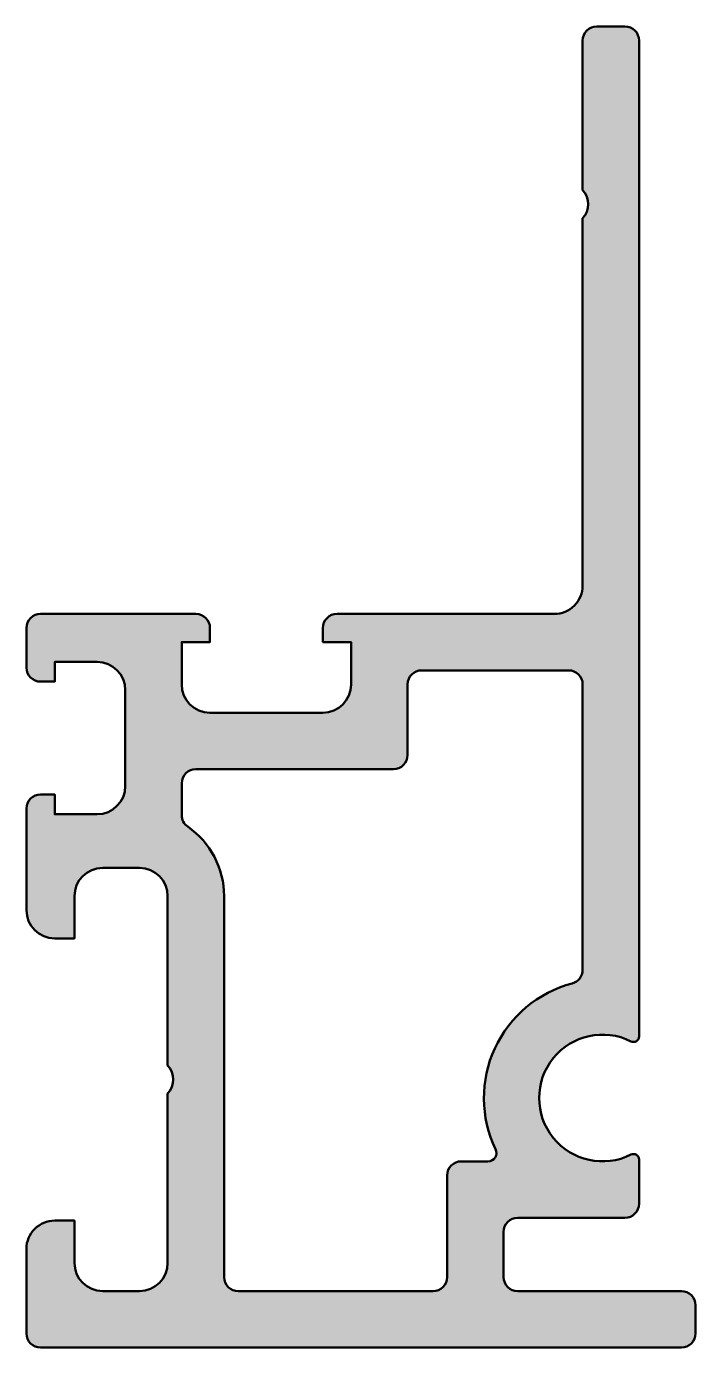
# Model space of a CAD drawing. Extents: x -16.7 to 7, y 8 to 54.8.
import ezdxf

# ---------------------------------------------------------------- set-up
doc = ezdxf.new("R2010")
doc.units = 0
doc.layers.add('0S-Plastic contour', color=254, linetype='Continuous', lineweight=50)
doc.layers.add('0S-Plastic hatch', color=253, linetype='Continuous', lineweight=25)

# ---------------------------------------------------------------- blocks, each defined once
blk = doc.blocks.new('246232__8CC57D12_EDC7_4D03_8583_0DC18337116E_')
at = {"layer": '0S-Plastic hatch'}
h = blk.add_hatch(color=256, dxfattribs=at)
edge = h.paths.add_edge_path()
edge.add_arc((-16.20033298408035, 33.50001848283805), 0.5000000000000285, 89.99999999999675, 180)
edge.add_line((-16.70033298408038, 33.50001848283805), (-16.70033298408029, 32.10014054122835))
edge.add_arc((-16.20033298408025, 32.10014054122841), 0.5000000000000427, 180, 270)
edge.add_line((-16.20033298408025, 31.60014054122836), (-15.70044953497491, 31.60014054122703))
edge.add_line((-15.70044953497491, 31.60014054122703), (-15.7004495349745, 32.3002015763841))
edge.add_line((-15.7004495349745, 32.3002015763841), (-14.20044953497508, 32.3002015763841))
edge.add_ellipse((-14.20050727495543, 31.30014383806507), major_axis=(-1.000057739985892, 0), ratio=1, start_angle=179.9998111152432, end_angle=269.9966919338224, ccw=False)
edge.add_line((-13.20044953497498, 31.30014054121381), (-13.20044953497505, 27.90014054122795))
edge.add_ellipse((-14.20050095197626, 27.90025395216856), major_axis=(-1.000051423431894, 0), ratio=1, start_angle=90.00294582567938, end_angle=179.9935023658846, ccw=False)
edge.add_line((-14.20044953497508, 26.90020253005846), (-15.70049225845003, 26.90020253005849))
edge.add_line((-15.70049225845003, 26.90020253005849), (-15.70044953497522, 27.60014054122701))
edge.add_line((-15.70044953497522, 27.60014054122701), (-16.20050523851728, 27.6001405412288))
edge.add_arc((-16.20048863403184, 27.10012393745662), 0.5000166040478828, 90.00190267068946, 180.0043708601412)
edge.add_line((-16.70050523662479, 27.10008579324115), (-16.70033298408032, 23.50146832029552))
edge.add_arc((-15.69958646295434, 23.50076497273669), 1.000746768290333, 179.9597312214785, 269.9572630324463)
edge.add_line((-15.70033292069631, 22.50001848283808), (-15.00038181220518, 22.5000184828381))
edge.add_line((-15.00038181220518, 22.5000184828381), (-15.00038181220524, 24.00020158830674))
edge.add_ellipse((-14.00038181220522, 24.0002015883068), major_axis=(-1.000000000000019, 0), ratio=1, start_angle=270.0000000000044, end_angle=360, ccw=False)
edge.add_line((-14.00038181220529, 25.00020158830682), (-12.70037876044737, 25.0002015883068))
edge.add_ellipse((-12.70037876044737, 24.0002015883068), major_axis=(-1.000000000000007, 0), ratio=1, start_angle=180, end_angle=269.9999999999996, ccw=False)
edge.add_line((-11.70037876044736, 24.0002015883068), (-11.70037876044741, 18.00001848283808))
edge.add_ellipse((-12.2254272399854, 17.50001848283808), major_axis=(-0.725035106643224, 0), ratio=1, start_angle=136.3998231565937, end_angle=223.6001768434064, ccw=False)
edge.add_line((-11.70037876044741, 17.00001848283808), (-11.70037876044744, 11.00001848283809))
edge.add_ellipse((-12.70043908565032, 11.00007880804096), major_axis=(-1.000060327022336, 0), ratio=1, start_angle=90.00345617102488, end_angle=179.9965438290539, ccw=False)
edge.add_line((-12.70037876044744, 10.00001848283808), (-14.00038181220525, 10.00001848283806))
edge.add_ellipse((-14.00034997404768, 11.00005032099553), major_axis=(-1.000031838664284, 0), ratio=1, start_angle=0.0018241338996745071, end_angle=89.9981758660216, ccw=False)
edge.add_line((-15.00038181220515, 11.00001848283934), (-15.00038181220515, 12.50001848283808))
edge.add_line((-15.00038181220515, 12.50001848283808), (-15.70037876044734, 12.50001848283803))
edge.add_arc((-15.70047540897803, 11.50016090226394), 0.9998575852452265, 89.99446165834516, 180.0081611943354)
edge.add_line((-16.70033298408016, 11.50001848283789), (-16.70033298408035, 8.500016922828925))
edge.add_arc((-16.20033298408028, 8.500016922829072), 0.5000000000000675, 180, 269.9998212358638)
edge.add_line((-16.20033454409166, 8.000016922831438), (6.499834256261731, 7.999945161096979))
edge.add_arc((6.499835816273184, 8.499945161094505), 0.4999999999999592, 269.9998212358555, 360)
edge.add_line((6.999835816273143, 8.499945161094505), (6.999835816273484, 9.499940556211547))
edge.add_arc((6.499835816273342, 9.499940556211405), 0.5000000000001421, 0, 90.00000000001303)
edge.add_line((6.499835816273228, 9.999940556211547), (0.7001494737958281, 9.999940556211603))
edge.add_ellipse((0.7001494737958281, 10.49994055621166), major_axis=(-0.500000000000057, 0), ratio=1, start_angle=0, end_angle=90, ccw=False)
edge.add_line((0.2001494737957712, 10.49994055621166), (0.2001494737955722, 12.09980322711033))
edge.add_ellipse((0.7001494737955078, 12.09980322711025), major_axis=(-0.4999999999999356, 0), ratio=1, start_angle=269.99999999998937, end_angle=360, ccw=False)
edge.add_line((0.7001494737956007, 12.59980322711019), (4.499999848255821, 12.59980322711022))
edge.add_arc((4.499999848255799, 13.09980322711032), 0.5000000000001066, 270.0000000000025, 360)
edge.add_line((4.999999848255906, 13.09980322711032), (4.999999848255849, 14.65925147000036))
edge.add_arc((4.799999848255728, 14.65925147000037), 0.2000000000001206, 0, 116.6349816878417)
edge.add_ellipse((3.703951178782655, 16.84467635953038), major_axis=(-2.244873132420243, 0), ratio=1, start_angle=-116.6349816878203, end_angle=116.63498168782681, ccw=False)
edge.add_arc((4.799999848255477, 19.03010124906083), 0.2000000000004009, 243.3650183122057, 360)
edge.add_line((4.999999848255877, 19.03010124906083), (4.999999843760529, 54.32066932532167))
edge.add_arc((4.499999843760551, 54.32066932532177), 0.4999999999999787, 0, 89.99999999998616)
edge.add_line((4.499999843760671, 54.82066932532175), (3.499546489106914, 54.82066932532178))
edge.add_arc((3.499512969092015, 54.32070284983169), 0.4999664766137644, 89.99615863167995, 179.9961586317444)
edge.add_line((2.999546493601918, 54.32073636984601), (2.999546493602319, 49.02066932532177))
edge.add_ellipse((2.474498014064305, 48.52066932532177), major_axis=(-0.7250351066432441, 0), ratio=1, start_angle=136.3998231565827, end_angle=223.6001768434049, ccw=False)
edge.add_line((2.999546493602211, 48.02066932532166), (2.999546493602347, 35.00005366861252))
edge.add_ellipse((1.999546493602394, 35.00005366861237), major_axis=(-0.9999999999999534, 0), ratio=1, start_angle=89.9993534679623, end_angle=180, ccw=False)
edge.add_line((1.999535209489617, 34.00005366867608), (-5.700317725290322, 34.00014055468572))
edge.add_arc((-5.700445820093367, 33.50026864948964), 0.4998719216085707, 89.98531765567311, 180.0146823443921)
edge.add_line((-6.200317725289455, 33.50014055468602), (-6.200348242868802, 33.00014055468569))
edge.add_line((-6.200348242868802, 33.00014055468569), (-5.200348242868802, 33.00014055468557))
edge.add_line((-5.200348242868802, 33.00014055468557), (-5.200348242868887, 31.50014055468561))
edge.add_ellipse((-6.200348242868917, 31.50014055468572), major_axis=(-1.00000000000003, 0), ratio=1, start_angle=90.00000000000011, end_angle=180, ccw=False)
edge.add_line((-6.200348242868916, 30.50014055468569), (-10.20031772529035, 30.50014055468568))
edge.add_ellipse((-10.2002456693409, 31.50019735086287), major_axis=(-1.000056798773073, 0), ratio=1, start_angle=0.0032539963814883777, end_angle=89.99587173268458, ccw=False)
edge.add_line((-11.20030246650116, 31.50014055468643), (-11.20028720771117, 33.00020158984104))
edge.add_line((-11.20028720771117, 33.00020158984104), (-10.20033298408014, 33.00014055468434))
edge.add_line((-10.20033298408014, 33.00014055468434), (-10.20033298407836, 33.50014055468615))
edge.add_arc((-10.70024481060916, 33.50010665630728), 0.4999118276801084, 0.0038851532407346, 89.99611484709693)
edge.add_line((-10.70021091223299, 34.00001848283808), (-16.20033298408032, 34.00001848283808))
edge = h.paths.add_edge_path()
edge.add_arc((-3.700348242868816, 29.00014055468575), 0.5000000000001421, 270, 360)
edge.add_line((-3.200348242868674, 29.00014055468575), (-3.200348242868702, 31.50005592549858))
edge.add_ellipse((-2.700348242868788, 31.50005592549869), major_axis=(-0.4999999999999148, 0), ratio=1, start_angle=270.000000000013, end_angle=360, ccw=False)
edge.add_line((-2.700348242868901, 32.00005592549861), (2.499546493602063, 32.00005592549858))
edge.add_ellipse((2.499546493602063, 31.50005592549852), major_axis=(-0.500000000000057, 0), ratio=1, start_angle=180, end_angle=270, ccw=False)
edge.add_line((2.99954649360212, 31.50005592549852), (2.999546493602063, 21.38773803138913))
edge.add_ellipse((2.499546493602358, 21.38773803138931), major_axis=(-0.4999999999997052, 0), ratio=1, start_angle=104.8480405279621, end_angle=180, ccw=False)
edge.add_arc((3.703951178782735, 16.84467635953036), 4.200000000000107, 104.8480405279812, 205.6068795492393)
edge.add_ellipse((-0.3540616968487704, 14.89980322711033), major_axis=(-0.2999999999999369, 0), ratio=1, start_angle=90, end_angle=205.60687954924, ccw=False)
edge.add_line((-0.3540616968487704, 14.59980322711039), (-1.299850526204384, 14.59980322711022))
edge.add_arc((-1.299850526204298, 14.09980322711042), 0.4999999999998011, 90.00000000000978, 180)
edge.add_line((-1.7998505262041, 14.09980322711042), (-1.799850526204327, 10.50001848283808))
edge.add_ellipse((-2.299850526204398, 10.50001848283812), major_axis=(-0.500000000000071, 0), ratio=1, start_angle=90, end_angle=180, ccw=False)
edge.add_line((-2.299850526204398, 10.00001848283805), (-9.200378760447396, 10.00001848283802))
edge.add_ellipse((-9.200378760447437, 10.50001848283803), major_axis=(-0.5000000000000142, 0), ratio=1, start_angle=0, end_angle=90.00000000000489, ccw=False)
edge.add_line((-9.700378760447453, 10.50001848283803), (-9.700378760447595, 24.00020158830709))
edge.add_arc((-12.70037876044726, 24.00020158830715), 2.999999999999666, 0, 55.15150720708401)
edge.add_ellipse((-10.70044953497488, 26.87253219133665), major_axis=(-0.5000000000000984, 0), ratio=1, start_angle=0, end_angle=55.15150720708539, ccw=False)
edge.add_line((-11.20044953497498, 26.87253219133665), (-11.20044953497481, 28.00014055468572))
edge.add_ellipse((-10.70044953497491, 28.00014055468574), major_axis=(-0.4999999999999006, 0), ratio=1, start_angle=270.00000000000165, end_angle=360, ccw=False)
edge.add_line((-10.70044953497492, 28.50014055468564), (-3.700348242868816, 28.50014055468561))
at = {"layer": '0S-Plastic contour', "color": 7}
for points in [[(4.499999843760671, 54.82066932532175), (3.499546489106914, 54.82066932532178)], [(2.999546493601918, 54.32073636984601), (2.999546493602319, 49.02066932532177)], [(4.999999848255877, 19.03010124906083), (4.999999843760529, 54.32066932532167)], [(2.999546493602211, 48.02066932532166), (2.999546493602347, 35.00005366861252)], [(-10.70021091223299, 34.00001848283808), (-16.20033298408032, 34.00001848283808)], [(1.999535209489617, 34.00005366867608), (-5.700317725290322, 34.00014055468572)], [(-16.70033298408038, 33.50001848283805), (-16.70033298408029, 32.10014054122835)], [(-11.20030246650116, 31.50014055468643), (-11.20028720771117, 33.00020158984104), (-10.20033298408014, 33.00014055468434), (-10.20033298407836, 33.50014055468615)], [(-6.200317725289455, 33.50014055468602), (-6.200348242868802, 33.00014055468569), (-5.200348242868802, 33.00014055468557), (-5.200348242868887, 31.50014055468561)], [(-16.20033298408025, 31.60014054122836), (-15.70044953497491, 31.60014054122703), (-15.7004495349745, 32.3002015763841), (-14.20044953497508, 32.3002015763841)], [(-2.700348242868901, 32.00005592549861), (2.499546493602063, 32.00005592549858)], [(-3.200348242868674, 29.00014055468575), (-3.200348242868702, 31.50005592549858)], [(2.99954649360212, 31.50005592549852), (2.999546493602063, 21.38773803138913)], [(-13.20044953497498, 31.30014054121381), (-13.20044953497505, 27.90014054122795)], [(-6.200348242868916, 30.50014055468569), (-10.20031772529035, 30.50014055468568)], [(-10.70044953497492, 28.50014055468564), (-3.700348242868816, 28.50014055468561)], [(-11.20044953497498, 26.87253219133665), (-11.20044953497481, 28.00014055468572)], [(-14.20044953497508, 26.90020253005846), (-15.70049225845003, 26.90020253005849), (-15.70044953497522, 27.60014054122701), (-16.20050523851728, 27.6001405412288)], [(-16.70050523662479, 27.10008579324115), (-16.70033298408032, 23.50146832029552)], [(-14.00038181220529, 25.00020158830682), (-12.70037876044737, 25.0002015883068)], [(-15.70033292069631, 22.50001848283808), (-15.00038181220518, 22.5000184828381), (-15.00038181220524, 24.00020158830674)], [(-11.70037876044736, 24.0002015883068), (-11.70037876044741, 18.00001848283808)], [(-9.700378760447453, 10.50001848283803), (-9.700378760447595, 24.00020158830709)], [(-11.70037876044741, 17.00001848283808), (-11.70037876044744, 11.00001848283809)], [(-0.3540616968487704, 14.59980322711039), (-1.299850526204384, 14.59980322711022)], [(4.999999848255906, 13.09980322711032), (4.999999848255849, 14.65925147000036)], [(-1.7998505262041, 14.09980322711042), (-1.799850526204327, 10.50001848283808)], [(-15.00038181220515, 11.00001848283934), (-15.00038181220515, 12.50001848283808), (-15.70037876044734, 12.50001848283803)], [(0.7001494737956007, 12.59980322711019), (4.499999848255821, 12.59980322711022)], [(0.2001494737957712, 10.49994055621166), (0.2001494737955722, 12.09980322711033)], [(-16.70033298408016, 11.50001848283789), (-16.70033298408035, 8.500016922828925)], [(-12.70037876044744, 10.00001848283808), (-14.00038181220525, 10.00001848283806)], [(-2.299850526204398, 10.00001848283805), (-9.200378760447396, 10.00001848283802)], [(6.499835816273228, 9.999940556211547), (0.7001494737958281, 9.999940556211603)], [(6.999835816273143, 8.499945161094505), (6.999835816273484, 9.499940556211547)], [(-16.20033454409166, 8.000016922831438), (6.499834256261731, 7.999945161096979)]]:
    blk.add_lwpolyline(points, dxfattribs=at)
for centre, radius, start, end in [((3.499512969092015, 54.32070284983169), 0.4999664766137644, 89.99615863167995, 179.9961586317444), ((4.499999843760551, 54.32066932532177), 0.4999999999999787, 0, 89.99999999998616), ((-16.20033298408035, 33.50001848283805), 0.5000000000000285, 89.99999999999675, 180), ((-10.70024481060916, 33.50010665630728), 0.4999118276801084, 0.0038851532407346, 89.99611484709693), ((-5.700445820093367, 33.50026864948964), 0.4998719216085707, 89.98531765567311, 180.0146823443921), ((-16.20033298408025, 32.10014054122841), 0.5000000000000427, 180, 270), ((-3.700348242868816, 29.00014055468575), 0.5000000000001421, 270, 0), ((-16.20048863403184, 27.10012393745662), 0.5000166040478828, 90.00190267068946, 180.0043708601412), ((-12.70037876044726, 24.00020158830715), 2.999999999999666, 0, 55.15150720708401), ((-15.69958646295434, 23.50076497273669), 1.000746768290333, 179.9597312214785, 269.9572630324463), ((3.703951178782735, 16.84467635953036), 4.200000000000107, 104.8480405279812, 205.6068795492393), ((4.799999848255477, 19.03010124906083), 0.2000000000004009, 243.3650183122057, 0), ((-1.299850526204298, 14.09980322711042), 0.4999999999998011, 90.00000000000978, 180), ((4.799999848255728, 14.65925147000037), 0.2000000000001206, 0, 116.6349816878417), ((4.499999848255799, 13.09980322711032), 0.5000000000001066, 270.0000000000025, 0), ((-15.70047540897803, 11.50016090226394), 0.9998575852452265, 89.99446165834516, 180.0081611943354), ((6.499835816273342, 9.499940556211405), 0.5000000000001421, 0, 90.00000000001303), ((-16.20033298408028, 8.500016922829072), 0.5000000000000675, 180, 269.9998212358638), ((6.499835816273184, 8.499945161094505), 0.4999999999999592, 269.9998212358555, 0)]:
    blk.add_arc(centre, radius, start, end, dxfattribs=at)
at = {"layer": '0S-Plastic contour', "color": 7, "extrusion": (0, 0, -1)}
for centre, radius, start, end in [((-2.474498014064305, 48.52066932532177), 0.7250351066432442, 136.3998231565951, 223.6001768434173), ((-1.999546493602394, 35.00005366861237), 0.9999999999999534, 180, 270.0006465320377), ((14.20050727495543, 31.30014383806507), 1.000057739985892, 90.0033080661776, 180.0001888847569), ((2.700348242868788, 31.50005592549869), 0.4999999999999148, 0, 89.99999999998697), ((-2.499546493602063, 31.50005592549852), 0.500000000000057, 90, 180), ((10.2002456693409, 31.50019735086287), 1.000056798773073, 270.0041282673155, 359.9967460036185), ((6.200348242868917, 31.50014055468572), 1.00000000000003, 180, 269.9999999999999), ((10.70044953497491, 28.00014055468574), 0.4999999999999006, 0, 89.99999999999837), ((14.20050095197626, 27.90025395216856), 1.000051423431894, 180.0064976341155, 269.9970541743206), ((10.70044953497488, 26.87253219133665), 0.5000000000000984, 304.8484927929146, 0), ((14.00038181220522, 24.0002015883068), 1.000000000000019, 0, 89.99999999999562), ((12.70037876044737, 24.0002015883068), 1.000000000000007, 90.0000000000004, 180), ((-2.499546493602358, 21.38773803138931), 0.4999999999997052, 180, 255.1519594720379), ((-3.703951178782655, 16.84467635953038), 2.244873132420243, 243.3650183121732, 116.6349816878203), ((12.2254272399854, 17.50001848283808), 0.725035106643224, 136.3998231565936, 223.6001768434064), ((0.3540616968487704, 14.89980322711033), 0.2999999999999369, 154.39312045076, 270), ((-0.7001494737955078, 12.09980322711025), 0.4999999999999356, 0, 90.00000000001064), ((14.00034997404768, 11.00005032099553), 1.000031838664284, 270.0018241339785, 359.9981758661003), ((12.70043908565032, 11.00007880804096), 1.000060327022336, 180.0034561709462, 269.9965438289751), ((9.200378760447437, 10.50001848283803), 0.5000000000000142, 269.9999999999951, 0), ((2.299850526204398, 10.50001848283812), 0.500000000000071, 180, 270), ((-0.7001494737958281, 10.49994055621166), 0.500000000000057, 270, 0)]:
    blk.add_arc(centre, radius, start, end, dxfattribs=at)
blk = doc.blocks.new('246232__82F35325_BB7F_4026_81EC_AB38522CFB1A_')
at = {"layer": '0S-Plastic contour', "color": 7}
blk.add_blockref('246232__8CC57D12_EDC7_4D03_8583_0DC18337116E_', (0, 0), dxfattribs=at)

msp = doc.modelspace()

# ---------------------------------------------------------------- block references
at = {"layer": '0S-Plastic contour', "color": 7}
msp.add_blockref('246232__82F35325_BB7F_4026_81EC_AB38522CFB1A_', (0, 0), dxfattribs=at)

doc.saveas('drawing.dxf')
